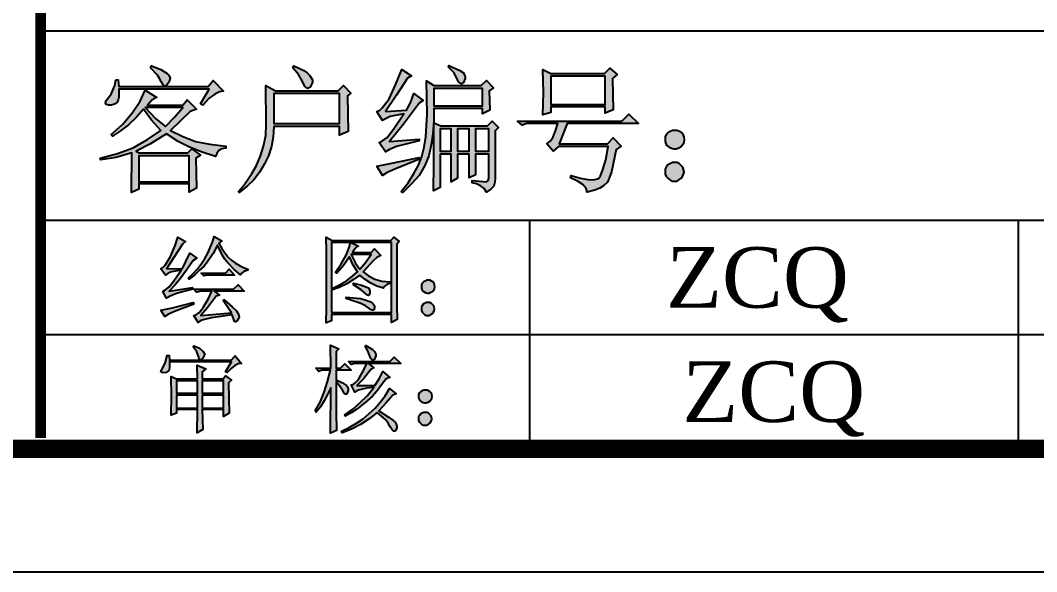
# Model space of a CAD drawing. Header units: inches. Extents: x 782 to 1065, y -130 to 27.
# Drawn here: x 1022.79 to 1036.99, y -129.82 to -122.11 of the extents above; entities that cross this region are included whole.
import ezdxf

# ---------------------------------------------------------------- set-up
doc = ezdxf.new("R2010")
doc.units = ezdxf.units.IN
doc.header["$LTSCALE"] = 3
doc.header["$MEASUREMENT"] = 0
doc.layers.add('K', color=92, linetype='Continuous')
doc.styles.get("Standard").update_dxf_attribs({"font": 'romant.shx'})

msp = doc.modelspace()

# ---------------------------------------------------------------- hatches: boundary and pattern name
at = {"layer": 'K'}
h = msp.add_hatch(color=256, dxfattribs=at)
h.paths.add_polyline_path([(1024.604, -122.774), (1024.62, -122.749), (1024.749, -122.798), (1024.837, -122.854), (1024.862, -122.878), (1024.878, -122.919), (1024.87, -122.951), (1024.854, -122.991), (1024.829, -123.023), (1024.805, -123.031), (1024.781, -123.015), (1024.757, -122.975), (1024.733, -122.927), (1024.701, -122.878)])
h.paths.add_polyline_path([(1024.531, -123.329), (1024.676, -123.482), (1024.749, -123.547), (1024.813, -123.595), (1024.942, -123.466), (1025.055, -123.329)], flags=16)
h.paths.add_polyline_path([(1024.443, -124.006), (1024.443, -124.368), (1025.143, -124.368), (1025.143, -124.006)], flags=16)
h.paths.add_polyline_path([(1025.305, -123.281), (1025.425, -123.072), (1024.161, -123.072), (1024.161, -123.184), (1024.153, -123.225), (1024.137, -123.257), (1024.113, -123.281), (1024.089, -123.289), (1024.056, -123.297), (1024.016, -123.297), (1023.984, -123.289), (1023.976, -123.265), (1023.984, -123.233), (1024.016, -123.192), (1024.056, -123.144), (1024.08, -123.088), (1024.105, -123.023), (1024.121, -122.943), (1024.153, -122.943), (1024.161, -123.039), (1025.409, -123.039), (1025.482, -122.951), (1025.627, -123.104), (1025.57, -123.112), (1025.506, -123.144), (1025.425, -123.2), (1025.337, -123.297)])
h.paths.add_polyline_path([(1024.692, -123.192), (1024.66, -123.2), (1024.628, -123.225), (1024.564, -123.297), (1025.055, -123.297), (1025.119, -123.225), (1025.248, -123.353), (1025.16, -123.386), (1024.886, -123.651), (1025.047, -123.732), (1025.232, -123.804), (1025.433, -123.845), (1025.659, -123.869), (1025.659, -123.901), (1025.603, -123.909), (1025.562, -123.933), (1025.53, -123.973), (1025.514, -124.014), (1025.329, -123.957), (1025.152, -123.885), (1024.99, -123.804), (1024.829, -123.7), (1024.596, -123.845), (1024.403, -123.941), (1024.443, -123.965), (1025.127, -123.965), (1025.184, -123.909), (1025.305, -123.998), (1025.24, -124.038), (1025.248, -124.457), (1025.143, -124.513), (1025.143, -124.4), (1024.443, -124.4), (1024.443, -124.473), (1024.338, -124.521), (1024.346, -123.965), (1024.121, -124.03), (1023.911, -124.062), (1023.903, -124.038), (1024.145, -123.973), (1024.362, -123.893), (1024.564, -123.78), (1024.749, -123.651), (1024.62, -123.506), (1024.507, -123.353), (1024.411, -123.466), (1024.298, -123.571), (1024.185, -123.659), (1024.072, -123.732), (1024.056, -123.708), (1024.217, -123.563), (1024.354, -123.402), (1024.459, -123.241), (1024.531, -123.088)])
h = msp.add_hatch(color=256, dxfattribs=at)
h.paths.add_polyline_path([(1026.609, -122.749), (1026.746, -122.814), (1026.794, -122.846), (1026.827, -122.878), (1026.867, -122.943), (1026.867, -122.975), (1026.859, -122.999), (1026.835, -123.047), (1026.802, -123.063), (1026.778, -123.055), (1026.762, -123.039), (1026.73, -122.967), (1026.674, -122.87), (1026.593, -122.774)])
h.paths.add_polyline_path([(1026.215, -123.023), (1026.351, -123.096), (1027.229, -123.096), (1027.302, -123.023), (1027.406, -123.128), (1027.358, -123.168), (1027.366, -123.667), (1027.245, -123.716), (1027.245, -123.595), (1026.327, -123.595), (1026.319, -123.74), (1026.295, -123.877), (1026.255, -124.006), (1026.198, -124.118), (1026.134, -124.231), (1026.054, -124.336), (1025.957, -124.433), (1025.844, -124.521), (1025.836, -124.505), (1025.9, -124.433), (1025.957, -124.352), (1026.021, -124.255), (1026.086, -124.143), (1026.142, -124.006), (1026.182, -123.869), (1026.215, -123.724), (1026.223, -123.563)])
h.paths.add_polyline_path([(1026.327, -123.136), (1026.327, -123.555), (1027.245, -123.555), (1027.245, -123.136)], flags=16)
h = msp.add_hatch(color=256, dxfattribs=at)
h.paths.add_polyline_path([(1028.776, -122.741), (1028.929, -122.814), (1028.977, -122.846), (1028.993, -122.878), (1029.001, -122.902), (1029.001, -122.927), (1028.977, -122.983), (1028.953, -122.999), (1028.929, -122.991), (1028.912, -122.975), (1028.896, -122.943), (1028.848, -122.846), (1028.767, -122.765)])
h.paths.add_polyline_path([(1028.566, -123.063), (1028.566, -123.305), (1029.243, -123.305), (1029.243, -123.063)], flags=16)
h.paths.add_polyline_path([(1027.769, -124.151), (1027.978, -124.11), (1028.357, -124.03), (1028.365, -124.054), (1028.019, -124.191), (1027.914, -124.239), (1027.849, -124.28)])
h.paths.add_polyline_path([(1027.89, -123.386), (1028.18, -123.369), (1028.236, -123.265), (1028.284, -123.136), (1028.413, -123.233), (1028.365, -123.265), (1028.139, -123.563), (1027.946, -123.804), (1028.357, -123.772), (1028.357, -123.796), (1028.043, -123.877), (1027.946, -123.917), (1027.89, -123.949), (1027.801, -123.82), (1027.849, -123.796), (1027.914, -123.748), (1028.002, -123.635), (1028.147, -123.418), (1027.954, -123.458), (1027.89, -123.49), (1027.849, -123.514), (1027.769, -123.386), (1027.809, -123.369), (1027.841, -123.337), (1027.938, -123.208), (1028.027, -123.015), (1028.115, -122.798), (1028.252, -122.886), (1028.196, -122.919), (1028.043, -123.16)])
h.paths.add_polyline_path([(1029.098, -124.352), (1029.299, -124.368), (1029.323, -124.352), (1029.331, -124.32), (1029.331, -123.982), (1029.146, -123.982), (1029.146, -124.271), (1029.057, -124.312), (1029.057, -123.982), (1028.896, -123.982), (1028.896, -124.32), (1028.808, -124.368), (1028.808, -123.982), (1028.655, -123.982), (1028.655, -124.449), (1028.558, -124.497), (1028.566, -124.127), (1028.566, -123.635), (1028.566, -123.547), (1028.663, -123.587), (1029.315, -123.587), (1029.38, -123.523), (1029.468, -123.611), (1029.42, -123.659), (1029.42, -124.336), (1029.412, -124.392), (1029.404, -124.433), (1029.363, -124.473), (1029.299, -124.513), (1029.267, -124.465), (1029.218, -124.424), (1029.162, -124.4), (1029.098, -124.384)])
h.paths.add_polyline_path([(1028.107, -124.505), (1028.204, -124.384), (1028.284, -124.255), (1028.349, -124.135), (1028.397, -124.014), (1028.429, -123.885), (1028.453, -123.74), (1028.461, -123.587), (1028.47, -123.426), (1028.461, -122.959), (1028.566, -123.023), (1029.227, -123.023), (1029.299, -122.951), (1029.396, -123.055), (1029.339, -123.096), (1029.347, -123.369), (1029.243, -123.418), (1029.243, -123.345), (1028.566, -123.345), (1028.566, -123.523), (1028.55, -123.692), (1028.526, -123.853), (1028.494, -124.006), (1028.437, -124.143), (1028.357, -124.28), (1028.252, -124.4), (1028.131, -124.521)])
h.paths.add_polyline_path([(1029.146, -123.627), (1029.146, -123.941), (1029.331, -123.941), (1029.331, -123.627)], flags=16)
h.paths.add_polyline_path([(1028.896, -123.627), (1028.896, -123.941), (1029.057, -123.941), (1029.057, -123.627)], flags=16)
h.paths.add_polyline_path([(1028.655, -123.627), (1028.655, -123.941), (1028.808, -123.941), (1028.808, -123.627)], flags=16)
h = msp.add_hatch(color=256, dxfattribs=at)
h.paths.add_polyline_path([(1030.201, -122.894), (1030.201, -123.289), (1030.958, -123.289), (1030.958, -122.894)], flags=16)
h.paths.add_polyline_path([(1031.111, -123.917), (1031.047, -124.231), (1031.014, -124.32), (1030.99, -124.376), (1030.934, -124.424), (1030.886, -124.457), (1030.813, -124.489), (1030.708, -124.513), (1030.692, -124.465), (1030.644, -124.408), (1030.571, -124.36), (1030.475, -124.312), (1030.483, -124.28), (1030.612, -124.32), (1030.716, -124.336), (1030.797, -124.344), (1030.853, -124.328), (1030.869, -124.32), (1030.894, -124.288), (1030.926, -124.199), (1030.966, -124.062), (1030.998, -123.877), (1030.306, -123.877), (1030.233, -123.941), (1030.145, -123.837), (1030.193, -123.796), (1030.233, -123.74), (1030.265, -123.659), (1030.298, -123.555), (1029.863, -123.555), (1029.798, -123.579), (1029.734, -123.523), (1031.192, -123.523), (1031.288, -123.426), (1031.425, -123.555), (1030.426, -123.555), (1030.314, -123.837), (1030.99, -123.837), (1031.071, -123.756), (1031.183, -123.869)])
h.paths.add_polyline_path([(1031.063, -122.927), (1031.071, -123.361), (1030.958, -123.41), (1030.958, -123.321), (1030.201, -123.321), (1030.201, -123.402), (1030.088, -123.434), (1030.096, -123.12), (1030.088, -122.798), (1030.201, -122.854), (1030.95, -122.854), (1031.022, -122.782), (1031.127, -122.87)])
h = msp.add_hatch(color=256, dxfattribs=at)
h.paths.add_polyline_path([(1032.061, -124.231), (1032.053, -124.199), (1032.045, -124.167), (1032.021, -124.143), (1031.997, -124.118), (1031.965, -124.102), (1031.932, -124.102), (1031.9, -124.102), (1031.86, -124.118), (1031.828, -124.135), (1031.812, -124.167), (1031.796, -124.191), (1031.796, -124.231), (1031.796, -124.263), (1031.812, -124.296), (1031.836, -124.32), (1031.86, -124.344), (1031.892, -124.36), (1031.924, -124.36), (1031.957, -124.36), (1031.989, -124.344), (1032.021, -124.32), (1032.037, -124.296), (1032.053, -124.263)])
h.paths.add_polyline_path([(1032.069, -123.78), (1032.061, -123.74), (1032.053, -123.716), (1032.029, -123.684), (1031.997, -123.667), (1031.965, -123.651), (1031.932, -123.651), (1031.9, -123.651), (1031.868, -123.667), (1031.836, -123.684), (1031.812, -123.708), (1031.796, -123.74), (1031.796, -123.772), (1031.796, -123.804), (1031.804, -123.837), (1031.82, -123.861), (1031.852, -123.885), (1031.884, -123.901), (1031.916, -123.909), (1031.949, -123.909), (1031.989, -123.893), (1032.021, -123.877), (1032.045, -123.845), (1032.061, -123.82)])
h = msp.add_hatch(color=256, dxfattribs=at)
h.paths.add_polyline_path([(1025.312, -125.647), (1025.653, -125.647), (1025.703, -125.592), (1025.781, -125.675), (1025.452, -125.675), (1025.396, -125.675), (1025.351, -125.686)], flags=17)
h.paths.add_polyline_path([(1024.749, -126.166), (1024.911, -126.133), (1025.201, -126.06), (1025.212, -126.082), (1024.939, -126.183), (1024.855, -126.222), (1024.805, -126.255)])
h.paths.add_polyline_path([(1024.827, -125.586), (1025.05, -125.581), (1025.101, -125.486), (1025.156, -125.369), (1025.251, -125.436), (1025.201, -125.469), (1025.117, -125.592), (1025.034, -125.709), (1024.95, -125.809), (1024.866, -125.898), (1025.19, -125.848), (1025.195, -125.87), (1025.073, -125.904), (1024.967, -125.932), (1024.889, -125.965), (1024.827, -125.999), (1024.777, -125.904), (1024.816, -125.882), (1024.866, -125.837), (1024.933, -125.753), (1025.034, -125.608), (1024.9, -125.631), (1024.85, -125.647), (1024.816, -125.675), (1024.749, -125.586), (1024.777, -125.569), (1024.811, -125.536), (1024.844, -125.486), (1024.883, -125.413), (1024.95, -125.263), (1024.989, -125.146), (1025.095, -125.207), (1025.05, -125.24), (1024.933, -125.43)])
h.paths.add_polyline_path([(1025.496, -125.135), (1025.602, -125.196), (1025.558, -125.229), (1025.602, -125.302), (1025.647, -125.369), (1025.692, -125.424), (1025.742, -125.469), (1025.792, -125.508), (1025.848, -125.542), (1025.903, -125.569), (1025.965, -125.592), (1025.965, -125.608), (1025.937, -125.614), (1025.909, -125.625), (1025.887, -125.642), (1025.864, -125.67), (1025.775, -125.597), (1025.686, -125.502), (1025.641, -125.447), (1025.608, -125.391), (1025.541, -125.257), (1025.48, -125.374), (1025.402, -125.491), (1025.351, -125.553), (1025.29, -125.608), (1025.223, -125.67), (1025.145, -125.731), (1025.134, -125.714), (1025.201, -125.653), (1025.262, -125.586), (1025.318, -125.514), (1025.363, -125.441), (1025.407, -125.369), (1025.441, -125.291), (1025.469, -125.213)])
h.paths.add_polyline_path([(1025.212, -125.87), (1025.764, -125.87), (1025.831, -125.809), (1025.915, -125.898), (1025.496, -125.898), (1025.569, -125.954), (1025.524, -125.971), (1025.396, -126.138), (1025.307, -126.238), (1025.736, -126.205), (1025.697, -126.144), (1025.619, -126.032), (1025.636, -126.021), (1025.747, -126.121), (1025.809, -126.177), (1025.836, -126.222), (1025.842, -126.261), (1025.831, -126.289), (1025.814, -126.316), (1025.792, -126.328), (1025.781, -126.322), (1025.775, -126.311), (1025.747, -126.233), (1025.457, -126.272), (1025.34, -126.3), (1025.301, -126.316), (1025.273, -126.339), (1025.212, -126.238), (1025.246, -126.227), (1025.279, -126.205), (1025.312, -126.166), (1025.346, -126.121), (1025.413, -126.01), (1025.463, -125.898), (1025.34, -125.898), (1025.296, -125.904), (1025.246, -125.915)])
h = msp.add_hatch(color=256, dxfattribs=at)
h.paths.add_polyline_path([(1027.337, -125.982), (1027.538, -126.004), (1027.605, -126.021), (1027.655, -126.038), (1027.694, -126.054), (1027.716, -126.077), (1027.733, -126.105), (1027.733, -126.133), (1027.727, -126.16), (1027.71, -126.166), (1027.688, -126.16), (1027.655, -126.138), (1027.61, -126.105), (1027.543, -126.071), (1027.448, -126.038), (1027.337, -126.004)], flags=0)
h.paths.add_polyline_path([(1027.443, -125.787), (1027.554, -125.815), (1027.627, -125.843), (1027.649, -125.854), (1027.666, -125.876), (1027.671, -125.898), (1027.671, -125.926), (1027.66, -125.949), (1027.649, -125.96), (1027.638, -125.954), (1027.616, -125.937), (1027.549, -125.882), (1027.443, -125.809)], flags=0)
h.paths.add_polyline_path([(1027.409, -125.385), (1027.471, -125.508), (1027.504, -125.553), (1027.532, -125.592), (1027.61, -125.497), (1027.688, -125.385)], flags=16)
h.paths.add_polyline_path([(1027.136, -126.199), (1027.973, -126.199), (1027.973, -125.218), (1027.409, -125.218), (1027.51, -125.268), (1027.487, -125.279), (1027.465, -125.302), (1027.426, -125.358), (1027.688, -125.358), (1027.733, -125.307), (1027.822, -125.402), (1027.766, -125.43), (1027.716, -125.475), (1027.577, -125.631), (1027.649, -125.686), (1027.738, -125.731), (1027.839, -125.759), (1027.95, -125.77), (1027.95, -125.792), (1027.917, -125.804), (1027.889, -125.82), (1027.867, -125.837), (1027.861, -125.859), (1027.766, -125.831), (1027.683, -125.787), (1027.605, -125.737), (1027.532, -125.675), (1027.443, -125.737), (1027.348, -125.798), (1027.242, -125.848), (1027.136, -125.887)], flags=16)
h.paths.add_polyline_path([(1027.136, -125.218), (1027.136, -125.865), (1027.248, -125.809), (1027.343, -125.753), (1027.426, -125.692), (1027.499, -125.631), (1027.432, -125.525), (1027.387, -125.419), (1027.303, -125.542), (1027.209, -125.647), (1027.192, -125.636), (1027.27, -125.519), (1027.337, -125.397), (1027.382, -125.291), (1027.398, -125.218)], flags=16)
h.paths.add_polyline_path([(1028.045, -125.24), (1028.045, -126.105), (1028.051, -126.294), (1027.973, -126.339), (1027.973, -126.227), (1027.136, -126.227), (1027.136, -126.316), (1027.058, -126.344), (1027.064, -126.133), (1027.064, -125.341), (1027.058, -125.146), (1027.142, -125.19), (1027.961, -125.19), (1028.006, -125.146), (1028.078, -125.207)])
h = msp.add_hatch(color=256, dxfattribs=at)
h.paths.add_polyline_path([(1028.58, -125.837), (1028.575, -125.809), (1028.569, -125.792), (1028.552, -125.77), (1028.53, -125.759), (1028.508, -125.748), (1028.485, -125.748), (1028.463, -125.748), (1028.441, -125.759), (1028.419, -125.77), (1028.402, -125.787), (1028.391, -125.809), (1028.391, -125.831), (1028.391, -125.854), (1028.396, -125.876), (1028.407, -125.893), (1028.43, -125.909), (1028.452, -125.921), (1028.474, -125.926), (1028.497, -125.926), (1028.524, -125.915), (1028.547, -125.904), (1028.564, -125.882), (1028.575, -125.865)])
h.paths.add_polyline_path([(1028.575, -126.149), (1028.569, -126.127), (1028.564, -126.105), (1028.547, -126.088), (1028.53, -126.071), (1028.508, -126.06), (1028.485, -126.06), (1028.463, -126.06), (1028.435, -126.071), (1028.413, -126.082), (1028.402, -126.105), (1028.391, -126.121), (1028.391, -126.149), (1028.391, -126.172), (1028.402, -126.194), (1028.419, -126.211), (1028.435, -126.227), (1028.458, -126.238), (1028.48, -126.238), (1028.502, -126.238), (1028.524, -126.227), (1028.547, -126.211), (1028.558, -126.194), (1028.569, -126.172)])
h = msp.add_hatch(color=256, dxfattribs=at)
h.paths.add_polyline_path([(1025.329, -127.156), (1025.329, -127.328), (1025.625, -127.328), (1025.625, -127.156)], flags=16)
h.paths.add_polyline_path([(1025.329, -127.356), (1025.329, -127.535), (1025.625, -127.535), (1025.625, -127.356)], flags=16)
h.paths.add_polyline_path([(1025.653, -127.027), (1025.736, -126.888), (1024.872, -126.888), (1024.872, -126.966), (1024.866, -126.994), (1024.855, -127.016), (1024.822, -127.039), (1024.777, -127.044), (1024.76, -127.033), (1024.749, -127.022), (1024.755, -127.005), (1024.772, -126.977), (1024.811, -126.905), (1024.839, -126.799), (1024.866, -126.799), (1024.872, -126.866), (1025.731, -126.866), (1025.786, -126.804), (1025.876, -126.91), (1025.831, -126.916), (1025.781, -126.944), (1025.731, -126.983), (1025.675, -127.039)])
h.paths.add_polyline_path([(1025.201, -126.676), (1025.212, -126.665), (1025.29, -126.698), (1025.34, -126.743), (1025.357, -126.765), (1025.363, -126.788), (1025.351, -126.81), (1025.335, -126.838), (1025.318, -126.855), (1025.301, -126.86), (1025.285, -126.849), (1025.279, -126.821), (1025.251, -126.749)])
h.paths.add_polyline_path([(1025.262, -127.128), (1025.257, -126.933), (1025.379, -126.988), (1025.329, -127.027), (1025.329, -127.128), (1025.619, -127.128), (1025.653, -127.083), (1025.736, -127.144), (1025.697, -127.184), (1025.703, -127.607), (1025.625, -127.652), (1025.625, -127.557), (1025.329, -127.557), (1025.335, -127.836), (1025.257, -127.88), (1025.262, -127.557), (1024.967, -127.557), (1024.967, -127.607), (1024.894, -127.635), (1024.9, -127.362), (1024.894, -127.094), (1024.967, -127.128)])
h.paths.add_polyline_path([(1024.967, -127.356), (1024.967, -127.535), (1025.262, -127.535), (1025.262, -127.356)], flags=16)
h.paths.add_polyline_path([(1024.967, -127.156), (1024.967, -127.328), (1025.262, -127.328), (1025.262, -127.156)], flags=16)
h = msp.add_hatch(color=256, dxfattribs=at)
h.paths.add_polyline_path([(1028.536, -127.685), (1028.53, -127.663), (1028.524, -127.641), (1028.508, -127.624), (1028.491, -127.607), (1028.469, -127.596), (1028.446, -127.596), (1028.424, -127.596), (1028.396, -127.607), (1028.374, -127.618), (1028.363, -127.641), (1028.352, -127.657), (1028.352, -127.685), (1028.352, -127.708), (1028.363, -127.73), (1028.38, -127.747), (1028.396, -127.763), (1028.419, -127.774), (1028.441, -127.774), (1028.463, -127.774), (1028.485, -127.763), (1028.508, -127.747), (1028.519, -127.73), (1028.53, -127.708)])
h.paths.add_polyline_path([(1028.541, -127.373), (1028.536, -127.345), (1028.53, -127.328), (1028.513, -127.306), (1028.491, -127.295), (1028.469, -127.284), (1028.446, -127.284), (1028.424, -127.284), (1028.402, -127.295), (1028.38, -127.306), (1028.363, -127.323), (1028.352, -127.345), (1028.352, -127.367), (1028.352, -127.39), (1028.357, -127.412), (1028.368, -127.429), (1028.391, -127.446), (1028.413, -127.457), (1028.435, -127.462), (1028.458, -127.462), (1028.485, -127.451), (1028.508, -127.44), (1028.524, -127.418), (1028.536, -127.401)])
h.paths.add_polyline_path([(1027.605, -126.671), (1027.616, -126.659), (1027.705, -126.715), (1027.733, -126.743), (1027.744, -126.76), (1027.755, -126.782), (1027.755, -126.804), (1027.744, -126.827), (1027.733, -126.849), (1027.716, -126.866), (1027.699, -126.86), (1027.683, -126.843), (1027.671, -126.81), (1027.644, -126.732)])
h.paths.add_polyline_path([(1027.198, -127.596), (1027.203, -127.847), (1027.119, -127.886), (1027.125, -127.25), (1027.08, -127.345), (1027.03, -127.434), (1026.98, -127.518), (1026.919, -127.591), (1026.908, -127.574), (1026.975, -127.451), (1027.03, -127.312), (1027.08, -127.161), (1027.119, -127.005), (1027.002, -127.005), (1026.958, -127.022), (1026.913, -126.977), (1027.125, -126.977), (1027.119, -126.654), (1027.237, -126.704), (1027.198, -126.743), (1027.198, -126.977), (1027.259, -126.977), (1027.32, -126.916), (1027.409, -127.005), (1027.198, -127.005), (1027.198, -127.139), (1027.287, -127.184), (1027.343, -127.217), (1027.359, -127.239), (1027.365, -127.262), (1027.365, -127.289), (1027.359, -127.317), (1027.343, -127.34), (1027.331, -127.34), (1027.309, -127.328), (1027.292, -127.295), (1027.248, -127.223), (1027.198, -127.167)])
h.paths.add_polyline_path([(1027.945, -127.262), (1028.039, -127.334), (1027.989, -127.356), (1027.894, -127.468), (1027.794, -127.574), (1027.939, -127.669), (1027.989, -127.702), (1028.023, -127.73), (1028.039, -127.758), (1028.045, -127.786), (1028.045, -127.814), (1028.034, -127.841), (1028.023, -127.858), (1028, -127.858), (1027.984, -127.841), (1027.956, -127.797), (1027.928, -127.747), (1027.889, -127.696), (1027.833, -127.646), (1027.772, -127.596), (1027.66, -127.685), (1027.538, -127.763), (1027.415, -127.83), (1027.281, -127.88), (1027.276, -127.858), (1027.382, -127.808), (1027.482, -127.747), (1027.577, -127.685), (1027.66, -127.613), (1027.744, -127.535), (1027.816, -127.451), (1027.883, -127.362)])
h.paths.add_polyline_path([(1027.487, -127.217), (1027.738, -127.217), (1027.8, -127.128), (1027.85, -127.022), (1027.95, -127.105), (1027.9, -127.128), (1027.833, -127.211), (1027.772, -127.295), (1027.705, -127.367), (1027.632, -127.434), (1027.56, -127.496), (1027.487, -127.551), (1027.409, -127.602), (1027.326, -127.646), (1027.32, -127.63), (1027.432, -127.551), (1027.532, -127.462), (1027.632, -127.362), (1027.727, -127.245), (1027.627, -127.256), (1027.549, -127.273), (1027.493, -127.289), (1027.46, -127.312), (1027.409, -127.211), (1027.437, -127.206), (1027.465, -127.184), (1027.499, -127.15), (1027.527, -127.105), (1027.582, -127.011), (1027.627, -126.91), (1027.46, -126.91), (1027.409, -126.927), (1027.37, -126.882), (1027.95, -126.882), (1028.012, -126.821), (1028.101, -126.91), (1027.649, -126.91), (1027.727, -126.972), (1027.683, -126.994), (1027.588, -127.122)])

# ---------------------------------------------------------------- linework, layer by layer
at = {"layer": 'K', "linetype": 'ByBlock'}
for p, q in [((1029.904, -128.104), (1029.904, -124.907)), ((1036.736, -128.104), (1036.736, -124.907))]:
    msp.add_line(p, q, dxfattribs=at)
at = {"layer": 'K'}
msp.add_lwpolyline([(926.737, -129.824), (1064.737, -129.824), (1064.737, -32.181), (926.737, -32.181)], close=True, dxfattribs=at)
msp.add_lwpolyline([(926.737, -129.824), (1064.737, -129.824), (1064.737, -32.181), (926.737, -32.181)], close=True, dxfattribs=at)
at = {"layer": 'K', "const_width": 0.258}
msp.add_lwpolyline([(1063.018, -128.104), (1063.018, -33.901), (928.456, -33.901), (928.456, -128.104)], close=True, dxfattribs=at)
at = {"layer": 'K', "linetype": 'ByBlock'}
msp.add_lwpolyline([(1023.071, -127.953, 0.148, 0.148, 0), (1023.071, -114.438, 0.0987, 0.0987, 0), (1062.867, -114.438, 0, 0, 0)], format="xyseb", dxfattribs=at)
for points in [[(1023.017, -122.258), (1031.69, -122.258), (1062.867, -122.258)], [(1023.071, -124.907), (1062.867, -124.907)], [(1023.071, -126.506), (1062.867, -126.506)]]:
    msp.add_lwpolyline(points, dxfattribs=at)
for points in [[(1024.604, -122.774), (1024.604, -122.774), (1024.62, -122.749), (1024.749, -122.798), (1024.837, -122.854), (1024.862, -122.878), (1024.878, -122.919), (1024.87, -122.951), (1024.854, -122.991), (1024.829, -123.023), (1024.805, -123.031), (1024.781, -123.015), (1024.757, -122.975), (1024.733, -122.927), (1024.701, -122.878)], [(1026.609, -122.749), (1026.609, -122.749), (1026.746, -122.814), (1026.794, -122.846), (1026.827, -122.878), (1026.867, -122.943), (1026.867, -122.975), (1026.859, -122.999), (1026.835, -123.047), (1026.802, -123.063), (1026.778, -123.055), (1026.762, -123.039), (1026.73, -122.967), (1026.674, -122.87), (1026.593, -122.774)], [(1027.89, -123.386), (1027.89, -123.386), (1028.18, -123.369), (1028.236, -123.265), (1028.284, -123.136), (1028.413, -123.233), (1028.365, -123.265), (1028.139, -123.563), (1027.946, -123.804), (1028.357, -123.772), (1028.357, -123.796), (1028.043, -123.877), (1027.946, -123.917), (1027.89, -123.949), (1027.801, -123.82), (1027.849, -123.796), (1027.914, -123.748), (1028.002, -123.635), (1028.147, -123.418), (1027.954, -123.458), (1027.89, -123.49), (1027.849, -123.514), (1027.769, -123.386), (1027.809, -123.369), (1027.841, -123.337), (1027.938, -123.208), (1028.027, -123.015), (1028.115, -122.798), (1028.252, -122.886), (1028.196, -122.919), (1028.043, -123.16)], [(1028.776, -122.741), (1028.776, -122.741), (1028.929, -122.814), (1028.977, -122.846), (1028.993, -122.878), (1029.001, -122.902), (1029.001, -122.927), (1028.977, -122.983), (1028.953, -122.999), (1028.929, -122.991), (1028.912, -122.975), (1028.896, -122.943), (1028.848, -122.846), (1028.767, -122.765)], [(1031.063, -122.927), (1031.063, -122.927), (1031.071, -123.361), (1030.958, -123.41), (1030.958, -123.321), (1030.201, -123.321), (1030.201, -123.402), (1030.088, -123.434), (1030.096, -123.12), (1030.088, -122.798), (1030.201, -122.854), (1030.95, -122.854), (1031.022, -122.782), (1031.127, -122.87)], [(1025.305, -123.281), (1025.305, -123.281), (1025.425, -123.072), (1024.161, -123.072), (1024.161, -123.184), (1024.153, -123.225), (1024.137, -123.257), (1024.113, -123.281), (1024.089, -123.289), (1024.056, -123.297), (1024.016, -123.297), (1023.984, -123.289), (1023.976, -123.265), (1023.984, -123.233), (1024.016, -123.192), (1024.056, -123.144), (1024.08, -123.088), (1024.105, -123.023), (1024.121, -122.943), (1024.153, -122.943), (1024.161, -123.039), (1025.409, -123.039), (1025.482, -122.951), (1025.627, -123.104), (1025.57, -123.112), (1025.506, -123.144), (1025.425, -123.2), (1025.337, -123.297)], [(1028.107, -124.505), (1028.107, -124.505), (1028.204, -124.384), (1028.284, -124.255), (1028.349, -124.135), (1028.397, -124.014), (1028.429, -123.885), (1028.453, -123.74), (1028.461, -123.587), (1028.47, -123.426), (1028.461, -122.959), (1028.566, -123.023), (1029.227, -123.023), (1029.299, -122.951), (1029.396, -123.055), (1029.339, -123.096), (1029.347, -123.369), (1029.243, -123.418), (1029.243, -123.345), (1028.566, -123.345), (1028.566, -123.523), (1028.55, -123.692), (1028.526, -123.853), (1028.494, -124.006), (1028.437, -124.143), (1028.357, -124.28), (1028.252, -124.4), (1028.131, -124.521)], [(1030.201, -122.894), (1030.201, -122.894), (1030.201, -123.289), (1030.958, -123.289), (1030.958, -122.894)], [(1024.692, -123.192), (1024.692, -123.192), (1024.66, -123.2), (1024.628, -123.225), (1024.564, -123.297), (1025.055, -123.297), (1025.119, -123.225), (1025.248, -123.353), (1025.16, -123.386), (1024.886, -123.651), (1025.047, -123.732), (1025.232, -123.804), (1025.433, -123.845), (1025.659, -123.869), (1025.659, -123.901), (1025.603, -123.909), (1025.562, -123.933), (1025.53, -123.973), (1025.514, -124.014), (1025.329, -123.957), (1025.152, -123.885), (1024.99, -123.804), (1024.829, -123.7), (1024.596, -123.845), (1024.403, -123.941), (1024.443, -123.965), (1025.127, -123.965), (1025.184, -123.909), (1025.305, -123.998), (1025.24, -124.038), (1025.248, -124.457), (1025.143, -124.513), (1025.143, -124.4), (1024.443, -124.4), (1024.443, -124.473), (1024.338, -124.521), (1024.346, -123.965), (1024.121, -124.03), (1023.911, -124.062), (1023.903, -124.038), (1024.145, -123.973), (1024.362, -123.893), (1024.564, -123.78), (1024.749, -123.651), (1024.62, -123.506), (1024.507, -123.353), (1024.411, -123.466), (1024.298, -123.571), (1024.185, -123.659), (1024.072, -123.732), (1024.056, -123.708), (1024.217, -123.563), (1024.354, -123.402), (1024.459, -123.241), (1024.531, -123.088)], [(1026.215, -123.023), (1026.215, -123.023), (1026.351, -123.096), (1027.229, -123.096), (1027.302, -123.023), (1027.406, -123.128), (1027.358, -123.168), (1027.366, -123.667), (1027.245, -123.716), (1027.245, -123.595), (1026.327, -123.595), (1026.319, -123.74), (1026.295, -123.877), (1026.255, -124.006), (1026.198, -124.118), (1026.134, -124.231), (1026.054, -124.336), (1025.957, -124.433), (1025.844, -124.521), (1025.836, -124.505), (1025.9, -124.433), (1025.957, -124.352), (1026.021, -124.255), (1026.086, -124.143), (1026.142, -124.006), (1026.182, -123.869), (1026.215, -123.724), (1026.223, -123.563)], [(1028.566, -123.063), (1028.566, -123.063), (1028.566, -123.305), (1029.243, -123.305), (1029.243, -123.063)], [(1026.327, -123.136), (1026.327, -123.136), (1026.327, -123.555), (1027.245, -123.555), (1027.245, -123.136)], [(1024.531, -123.329), (1024.531, -123.329), (1024.676, -123.482), (1024.749, -123.547), (1024.813, -123.595), (1024.942, -123.466), (1025.055, -123.329)], [(1029.098, -124.352), (1029.098, -124.352), (1029.299, -124.368), (1029.323, -124.352), (1029.331, -124.32), (1029.331, -123.982), (1029.146, -123.982), (1029.146, -124.271), (1029.057, -124.312), (1029.057, -123.982), (1028.896, -123.982), (1028.896, -124.32), (1028.808, -124.368), (1028.808, -123.982), (1028.655, -123.982), (1028.655, -124.449), (1028.558, -124.497), (1028.566, -124.127), (1028.566, -123.635), (1028.566, -123.547), (1028.663, -123.587), (1029.315, -123.587), (1029.38, -123.523), (1029.468, -123.611), (1029.42, -123.659), (1029.42, -124.336), (1029.412, -124.392), (1029.404, -124.433), (1029.363, -124.473), (1029.299, -124.513), (1029.267, -124.465), (1029.218, -124.424), (1029.162, -124.4), (1029.098, -124.384)], [(1031.111, -123.917), (1031.111, -123.917), (1031.047, -124.231), (1031.014, -124.32), (1030.99, -124.376), (1030.934, -124.424), (1030.886, -124.457), (1030.813, -124.489), (1030.708, -124.513), (1030.692, -124.465), (1030.644, -124.408), (1030.571, -124.36), (1030.475, -124.312), (1030.483, -124.28), (1030.612, -124.32), (1030.716, -124.336), (1030.797, -124.344), (1030.853, -124.328), (1030.869, -124.32), (1030.894, -124.288), (1030.926, -124.199), (1030.966, -124.062), (1030.998, -123.877), (1030.306, -123.877), (1030.233, -123.941), (1030.145, -123.837), (1030.193, -123.796), (1030.233, -123.74), (1030.265, -123.659), (1030.298, -123.555), (1029.863, -123.555), (1029.798, -123.579), (1029.734, -123.523), (1031.192, -123.523), (1031.288, -123.426), (1031.425, -123.555), (1030.426, -123.555), (1030.314, -123.837), (1030.99, -123.837), (1031.071, -123.756), (1031.183, -123.869)], [(1028.655, -123.627), (1028.655, -123.627), (1028.655, -123.941), (1028.808, -123.941), (1028.808, -123.627)], [(1028.896, -123.627), (1028.896, -123.627), (1028.896, -123.941), (1029.057, -123.941), (1029.057, -123.627)], [(1029.146, -123.627), (1029.146, -123.627), (1029.146, -123.941), (1029.331, -123.941), (1029.331, -123.627)], [(1032.069, -123.78), (1032.069, -123.78), (1032.061, -123.74), (1032.053, -123.716), (1032.029, -123.684), (1031.997, -123.667), (1031.965, -123.651), (1031.932, -123.651), (1031.9, -123.651), (1031.868, -123.667), (1031.836, -123.684), (1031.812, -123.708), (1031.796, -123.74), (1031.796, -123.772), (1031.796, -123.804), (1031.804, -123.837), (1031.82, -123.861), (1031.852, -123.885), (1031.884, -123.901), (1031.916, -123.909), (1031.949, -123.909), (1031.989, -123.893), (1032.021, -123.877), (1032.045, -123.845), (1032.061, -123.82)], [(1024.443, -124.006), (1024.443, -124.006), (1024.443, -124.368), (1025.143, -124.368), (1025.143, -124.006)], [(1027.769, -124.151), (1027.769, -124.151), (1027.978, -124.11), (1028.357, -124.03), (1028.365, -124.054), (1028.019, -124.191), (1027.914, -124.239), (1027.849, -124.28)], [(1032.061, -124.231), (1032.061, -124.231), (1032.053, -124.199), (1032.045, -124.167), (1032.021, -124.143), (1031.997, -124.118), (1031.965, -124.102), (1031.932, -124.102), (1031.9, -124.102), (1031.86, -124.118), (1031.828, -124.135), (1031.812, -124.167), (1031.796, -124.191), (1031.796, -124.231), (1031.796, -124.263), (1031.812, -124.296), (1031.836, -124.32), (1031.86, -124.344), (1031.892, -124.36), (1031.924, -124.36), (1031.957, -124.36), (1031.989, -124.344), (1032.021, -124.32), (1032.037, -124.296), (1032.053, -124.263)], [(1024.827, -125.586), (1024.827, -125.586), (1025.05, -125.581), (1025.101, -125.486), (1025.156, -125.369), (1025.251, -125.436), (1025.201, -125.469), (1025.117, -125.592), (1025.034, -125.709), (1024.95, -125.809), (1024.866, -125.898), (1025.19, -125.848), (1025.195, -125.87), (1025.073, -125.904), (1024.967, -125.932), (1024.889, -125.965), (1024.827, -125.999), (1024.777, -125.904), (1024.816, -125.882), (1024.866, -125.837), (1024.933, -125.753), (1025.034, -125.608), (1024.9, -125.631), (1024.85, -125.647), (1024.816, -125.675), (1024.749, -125.586), (1024.777, -125.569), (1024.811, -125.536), (1024.844, -125.486), (1024.883, -125.413), (1024.95, -125.263), (1024.989, -125.146), (1025.095, -125.207), (1025.05, -125.24), (1024.933, -125.43)], [(1025.496, -125.135), (1025.496, -125.135), (1025.602, -125.196), (1025.558, -125.229), (1025.602, -125.302), (1025.647, -125.369), (1025.692, -125.424), (1025.742, -125.469), (1025.792, -125.508), (1025.848, -125.542), (1025.903, -125.569), (1025.965, -125.592), (1025.965, -125.608), (1025.937, -125.614), (1025.909, -125.625), (1025.887, -125.642), (1025.864, -125.67), (1025.775, -125.597), (1025.686, -125.502), (1025.641, -125.447), (1025.608, -125.391), (1025.541, -125.257), (1025.48, -125.374), (1025.402, -125.491), (1025.351, -125.553), (1025.29, -125.608), (1025.223, -125.67), (1025.145, -125.731), (1025.134, -125.714), (1025.201, -125.653), (1025.262, -125.586), (1025.318, -125.514), (1025.363, -125.441), (1025.407, -125.369), (1025.441, -125.291), (1025.469, -125.213)], [(1028.045, -125.24), (1028.045, -125.24), (1028.045, -126.105), (1028.051, -126.294), (1027.973, -126.339), (1027.973, -126.227), (1027.136, -126.227), (1027.136, -126.316), (1027.058, -126.344), (1027.064, -126.133), (1027.064, -125.341), (1027.058, -125.146), (1027.142, -125.19), (1027.961, -125.19), (1028.006, -125.146), (1028.078, -125.207)], [(1027.136, -125.218), (1027.136, -125.218), (1027.136, -125.865), (1027.248, -125.809), (1027.343, -125.753), (1027.426, -125.692), (1027.499, -125.631), (1027.432, -125.525), (1027.387, -125.419), (1027.303, -125.542), (1027.209, -125.647), (1027.192, -125.636), (1027.27, -125.519), (1027.337, -125.397), (1027.382, -125.291), (1027.398, -125.218)], [(1027.136, -126.199), (1027.136, -126.199), (1027.973, -126.199), (1027.973, -125.218), (1027.409, -125.218), (1027.51, -125.268), (1027.487, -125.279), (1027.465, -125.302), (1027.426, -125.358), (1027.688, -125.358), (1027.733, -125.307), (1027.822, -125.402), (1027.766, -125.43), (1027.716, -125.475), (1027.577, -125.631), (1027.649, -125.686), (1027.738, -125.731), (1027.839, -125.759), (1027.95, -125.77), (1027.95, -125.792), (1027.917, -125.804), (1027.889, -125.82), (1027.867, -125.837), (1027.861, -125.859), (1027.766, -125.831), (1027.683, -125.787), (1027.605, -125.737), (1027.532, -125.675), (1027.443, -125.737), (1027.348, -125.798), (1027.242, -125.848), (1027.136, -125.887)], [(1027.409, -125.385), (1027.409, -125.385), (1027.471, -125.508), (1027.504, -125.553), (1027.532, -125.592), (1027.61, -125.497), (1027.688, -125.385)], [(1025.312, -125.647), (1025.312, -125.647), (1025.653, -125.647), (1025.703, -125.592), (1025.781, -125.675), (1025.452, -125.675), (1025.396, -125.675), (1025.351, -125.686)], [(1025.212, -125.87), (1025.212, -125.87), (1025.764, -125.87), (1025.831, -125.809), (1025.915, -125.898), (1025.496, -125.898), (1025.569, -125.954), (1025.524, -125.971), (1025.396, -126.138), (1025.307, -126.238), (1025.736, -126.205), (1025.697, -126.144), (1025.619, -126.032), (1025.636, -126.021), (1025.747, -126.121), (1025.809, -126.177), (1025.836, -126.222), (1025.842, -126.261), (1025.831, -126.289), (1025.814, -126.316), (1025.792, -126.328), (1025.781, -126.322), (1025.775, -126.311), (1025.747, -126.233), (1025.457, -126.272), (1025.34, -126.3), (1025.301, -126.316), (1025.273, -126.339), (1025.212, -126.238), (1025.246, -126.227), (1025.279, -126.205), (1025.312, -126.166), (1025.346, -126.121), (1025.413, -126.01), (1025.463, -125.898), (1025.34, -125.898), (1025.296, -125.904), (1025.246, -125.915)], [(1027.443, -125.787), (1027.443, -125.787), (1027.554, -125.815), (1027.627, -125.843), (1027.649, -125.854), (1027.666, -125.876), (1027.671, -125.898), (1027.671, -125.926), (1027.66, -125.949), (1027.649, -125.96), (1027.638, -125.954), (1027.616, -125.937), (1027.549, -125.882), (1027.443, -125.809)], [(1028.58, -125.837), (1028.58, -125.837), (1028.575, -125.809), (1028.569, -125.792), (1028.552, -125.77), (1028.53, -125.759), (1028.508, -125.748), (1028.485, -125.748), (1028.463, -125.748), (1028.441, -125.759), (1028.419, -125.77), (1028.402, -125.787), (1028.391, -125.809), (1028.391, -125.831), (1028.391, -125.854), (1028.396, -125.876), (1028.407, -125.893), (1028.43, -125.909), (1028.452, -125.921), (1028.474, -125.926), (1028.497, -125.926), (1028.524, -125.915), (1028.547, -125.904), (1028.564, -125.882), (1028.575, -125.865)], [(1024.749, -126.166), (1024.749, -126.166), (1024.911, -126.133), (1025.201, -126.06), (1025.212, -126.082), (1024.939, -126.183), (1024.855, -126.222), (1024.805, -126.255)], [(1027.337, -125.982), (1027.337, -125.982), (1027.538, -126.004), (1027.605, -126.021), (1027.655, -126.038), (1027.694, -126.054), (1027.716, -126.077), (1027.733, -126.105), (1027.733, -126.133), (1027.727, -126.16), (1027.71, -126.166), (1027.688, -126.16), (1027.655, -126.138), (1027.61, -126.105), (1027.543, -126.071), (1027.448, -126.038), (1027.337, -126.004)], [(1028.575, -126.149), (1028.575, -126.149), (1028.569, -126.127), (1028.564, -126.105), (1028.547, -126.088), (1028.53, -126.071), (1028.508, -126.06), (1028.485, -126.06), (1028.463, -126.06), (1028.435, -126.071), (1028.413, -126.082), (1028.402, -126.105), (1028.391, -126.121), (1028.391, -126.149), (1028.391, -126.172), (1028.402, -126.194), (1028.419, -126.211), (1028.435, -126.227), (1028.458, -126.238), (1028.48, -126.238), (1028.502, -126.238), (1028.524, -126.227), (1028.547, -126.211), (1028.558, -126.194), (1028.569, -126.172)], [(1025.201, -126.676), (1025.201, -126.676), (1025.212, -126.665), (1025.29, -126.698), (1025.34, -126.743), (1025.357, -126.765), (1025.363, -126.788), (1025.351, -126.81), (1025.335, -126.838), (1025.318, -126.855), (1025.301, -126.86), (1025.285, -126.849), (1025.279, -126.821), (1025.251, -126.749)], [(1027.198, -127.596), (1027.198, -127.596), (1027.203, -127.847), (1027.119, -127.886), (1027.125, -127.25), (1027.08, -127.345), (1027.03, -127.434), (1026.98, -127.518), (1026.919, -127.591), (1026.908, -127.574), (1026.975, -127.451), (1027.03, -127.312), (1027.08, -127.161), (1027.119, -127.005), (1027.002, -127.005), (1026.958, -127.022), (1026.913, -126.977), (1027.125, -126.977), (1027.119, -126.654), (1027.237, -126.704), (1027.198, -126.743), (1027.198, -126.977), (1027.259, -126.977), (1027.32, -126.916), (1027.409, -127.005), (1027.198, -127.005), (1027.198, -127.139), (1027.287, -127.184), (1027.343, -127.217), (1027.359, -127.239), (1027.365, -127.262), (1027.365, -127.289), (1027.359, -127.317), (1027.343, -127.34), (1027.331, -127.34), (1027.309, -127.328), (1027.292, -127.295), (1027.248, -127.223), (1027.198, -127.167)], [(1027.605, -126.671), (1027.605, -126.671), (1027.616, -126.659), (1027.705, -126.715), (1027.733, -126.743), (1027.744, -126.76), (1027.755, -126.782), (1027.755, -126.804), (1027.744, -126.827), (1027.733, -126.849), (1027.716, -126.866), (1027.699, -126.86), (1027.683, -126.843), (1027.671, -126.81), (1027.644, -126.732)], [(1025.653, -127.027), (1025.653, -127.027), (1025.736, -126.888), (1024.872, -126.888), (1024.872, -126.966), (1024.866, -126.994), (1024.855, -127.016), (1024.822, -127.039), (1024.777, -127.044), (1024.76, -127.033), (1024.749, -127.022), (1024.755, -127.005), (1024.772, -126.977), (1024.811, -126.905), (1024.839, -126.799), (1024.866, -126.799), (1024.872, -126.866), (1025.731, -126.866), (1025.786, -126.804), (1025.876, -126.91), (1025.831, -126.916), (1025.781, -126.944), (1025.731, -126.983), (1025.675, -127.039)], [(1027.487, -127.217), (1027.487, -127.217), (1027.738, -127.217), (1027.8, -127.128), (1027.85, -127.022), (1027.95, -127.105), (1027.9, -127.128), (1027.833, -127.211), (1027.772, -127.295), (1027.705, -127.367), (1027.632, -127.434), (1027.56, -127.496), (1027.487, -127.551), (1027.409, -127.602), (1027.326, -127.646), (1027.32, -127.63), (1027.432, -127.551), (1027.532, -127.462), (1027.632, -127.362), (1027.727, -127.245), (1027.627, -127.256), (1027.549, -127.273), (1027.493, -127.289), (1027.46, -127.312), (1027.409, -127.211), (1027.437, -127.206), (1027.465, -127.184), (1027.499, -127.15), (1027.527, -127.105), (1027.582, -127.011), (1027.627, -126.91), (1027.46, -126.91), (1027.409, -126.927), (1027.37, -126.882), (1027.95, -126.882), (1028.012, -126.821), (1028.101, -126.91), (1027.649, -126.91), (1027.727, -126.972), (1027.683, -126.994), (1027.588, -127.122)], [(1025.262, -127.128), (1025.262, -127.128), (1025.257, -126.933), (1025.379, -126.988), (1025.329, -127.027), (1025.329, -127.128), (1025.619, -127.128), (1025.653, -127.083), (1025.736, -127.144), (1025.697, -127.184), (1025.703, -127.607), (1025.625, -127.652), (1025.625, -127.557), (1025.329, -127.557), (1025.335, -127.836), (1025.257, -127.88), (1025.262, -127.557), (1024.967, -127.557), (1024.967, -127.607), (1024.894, -127.635), (1024.9, -127.362), (1024.894, -127.094), (1024.967, -127.128)], [(1024.967, -127.156), (1024.967, -127.156), (1024.967, -127.328), (1025.262, -127.328), (1025.262, -127.156)], [(1025.329, -127.156), (1025.329, -127.156), (1025.329, -127.328), (1025.625, -127.328), (1025.625, -127.156)], [(1024.967, -127.356), (1024.967, -127.356), (1024.967, -127.535), (1025.262, -127.535), (1025.262, -127.356)], [(1025.329, -127.356), (1025.329, -127.356), (1025.329, -127.535), (1025.625, -127.535), (1025.625, -127.356)], [(1027.945, -127.262), (1027.945, -127.262), (1028.039, -127.334), (1027.989, -127.356), (1027.894, -127.468), (1027.794, -127.574), (1027.939, -127.669), (1027.989, -127.702), (1028.023, -127.73), (1028.039, -127.758), (1028.045, -127.786), (1028.045, -127.814), (1028.034, -127.841), (1028.023, -127.858), (1028, -127.858), (1027.984, -127.841), (1027.956, -127.797), (1027.928, -127.747), (1027.889, -127.696), (1027.833, -127.646), (1027.772, -127.596), (1027.66, -127.685), (1027.538, -127.763), (1027.415, -127.83), (1027.281, -127.88), (1027.276, -127.858), (1027.382, -127.808), (1027.482, -127.747), (1027.577, -127.685), (1027.66, -127.613), (1027.744, -127.535), (1027.816, -127.451), (1027.883, -127.362)], [(1028.541, -127.373), (1028.541, -127.373), (1028.536, -127.345), (1028.53, -127.328), (1028.513, -127.306), (1028.491, -127.295), (1028.469, -127.284), (1028.446, -127.284), (1028.424, -127.284), (1028.402, -127.295), (1028.38, -127.306), (1028.363, -127.323), (1028.352, -127.345), (1028.352, -127.367), (1028.352, -127.39), (1028.357, -127.412), (1028.368, -127.429), (1028.391, -127.446), (1028.413, -127.457), (1028.435, -127.462), (1028.458, -127.462), (1028.485, -127.451), (1028.508, -127.44), (1028.524, -127.418), (1028.536, -127.401)], [(1028.536, -127.685), (1028.536, -127.685), (1028.53, -127.663), (1028.524, -127.641), (1028.508, -127.624), (1028.491, -127.607), (1028.469, -127.596), (1028.446, -127.596), (1028.424, -127.596), (1028.396, -127.607), (1028.374, -127.618), (1028.363, -127.641), (1028.352, -127.657), (1028.352, -127.685), (1028.352, -127.708), (1028.363, -127.73), (1028.38, -127.747), (1028.396, -127.763), (1028.419, -127.774), (1028.441, -127.774), (1028.463, -127.774), (1028.485, -127.763), (1028.508, -127.747), (1028.519, -127.73), (1028.53, -127.708)]]:
    msp.add_lwpolyline(points, close=True, dxfattribs=at)

# ---------------------------------------------------------------- texts
at = {"layer": 'K', "linetype": 'ByBlock', "char_height": 0.84566, "width": 11.00971, "attachment_point": 1}
for insert in [(1031.81, -125.284), (1032.037, -126.882)]:
    msp.add_mtext('{\\fRomantic|b0|i0|c2|p2;ZCQ}', dxfattribs=dict(at, insert=insert))

doc.saveas('drawing.dxf')
